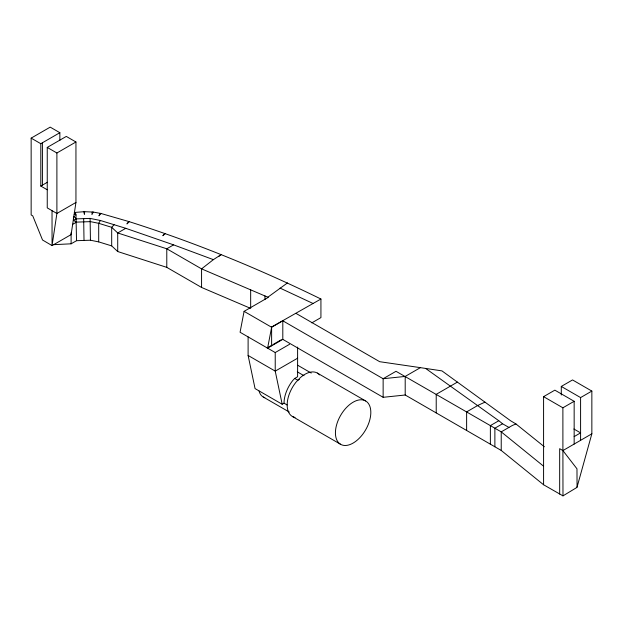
<?xml version="1.0" encoding="UTF-8"?>
<svg xmlns="http://www.w3.org/2000/svg" width="623" height="623" viewBox="0 0 623 623"><rect width="100%" height="100%" fill="white"/><g stroke="black" fill="none" stroke-linecap="round" stroke-linejoin="round"><path stroke-width="0.93" d="M250.664 308.393L250.664 289.812M264.962 299.624L264.962 295.902M271.62 345.827L271.62 327.254L282.803 320.798L383.137 378.729L405.199 376.424L420.408 367.648L441.948 370.887L510.673 420.813L515.969 423.967L544.346 446.761M311.796 322.87L320.931 317.598L320.931 299.024C258.981 268.692 194.921 242.534 129.163 221.648L100.973 213.487L93.271 212.077L84.697 211.695L84.409 214.32L83.786 211.719L75.367 212.396L74.277 212.63L75.99 214.997L76.52 240.696L71.115 243.811L53.679 244.668L52.059 245.602L42.535 240.003L32.754 215.877L31.15 214.951L31.15 138.127L50.206 127.131L59.855 132.707L59.855 140.409M92.212 211.968L91.931 214.592L93.271 212.077M75.944 202.459L56.895 213.463L47.247 207.887L47.247 147.417L66.295 136.421L75.944 141.989L75.944 202.459L71.115 234.598L53.679 244.668M297.607 347.066L297.607 376.767L294.679 378.457L292.88 380.365A25.029 14.446 -60 0 0 284.026 403.167L282.18 404.249L275.226 371.121L275.226 352.556L240.065 332.254L244.084 311.352L268.287 297.381L201.572 268.871L166.785 248.787L117.716 232.963L111.688 227.317L98.699 223.307L90.436 221.632L76.52 222.123L72.665 224.35M271.332 345.524L267.181 347.914L267.602 348.156L271.62 327.254L244.084 311.352M561.284 395.029L561.284 386.439L572.545 379.937L591.85 391.08L591.85 433.81L576.976 487.396L562.982 495.869L543.583 484.764L501.227 450.452L405.199 395.005L383.137 397.31L282.803 339.379L267.602 348.156M100.28 213.331L98.932 215.838L100.973 213.487M221.282 254.534L213.378 259.643L173.591 244.862L125.76 228.314L100.412 220.487L98.699 223.307L98.699 241.888L111.688 245.89L117.716 251.536L166.785 267.368L201.572 287.452L249.776 308.011M128.953 221.578L126.913 223.93L129.163 221.648M114.102 224.716L111.688 227.317L111.688 245.89M165.079 233.446L162.829 235.728L165.305 233.524M218.58 256.637L221.056 254.441M213.378 259.643L201.572 268.871L201.572 287.452M267.906 297.163L287.483 282.904M562.982 495.869L562.904 450.577L591.85 433.81M47.247 189.774L40.799 186.059L40.799 143.703L59.855 132.707M47.247 147.417L56.895 152.993L75.944 141.989M40.799 186.059L47.403 182.251M125.76 228.314L117.716 232.963L117.716 251.536M173.591 244.862L166.785 248.787L166.785 267.368M271.41 327.13L320.931 299.024M272.983 344.566L281.277 339.776M275.226 352.556L289.563 344.278M297.607 358.202L275.226 371.121L248.11 355.46L248.11 336.903M299.383 379.368L297.817 380.271L294.679 378.457M457.391 382.109L436.217 394.336L436.217 412.917M508.929 427.433L502.574 423.765L498.805 420.735L490.371 425.602L490.371 444.183M543.583 484.764L543.583 396.656L554.844 390.154L574.157 401.298L574.165 444.074M502.574 423.765L494.88 428.211L494.88 446.784M543.583 396.656L562.888 407.8L574.157 401.298M561.284 386.439L580.589 397.583L591.85 391.08M574.157 436.598L580.589 432.884L573.876 429.006M73.428 216.508L73.428 220.34L76.061 218.891L90.101 218.4L100.412 220.487M484.974 402.147L477.88 405.402L466.627 411.896L466.627 430.47M515.969 423.967L512.27 425.501L501.227 431.871L396.01 371.3L383.137 378.729L383.137 397.31M76.52 240.696L90.436 240.213L98.699 241.888M83.786 211.719L84.697 211.695M420.408 367.648L379.687 361.698L296.026 313.4M74.184 214.367L75.99 214.997L75.367 212.396M280.046 288.091L313.135 303.526M31.15 138.127L40.799 143.703M73.428 220.34L76.52 222.123M317.38 373.091L365.639 400.955A25.029 14.446 -60 0 1 357.711 439.721A25.029 14.446 -60 0 1 336.031 427.207A25.029 14.446 -60 0 1 365.639 400.955M297.778 365.296L311.227 373.06M284.026 403.167L287.164 404.981M282.18 404.249L255.056 388.588L248.11 355.46M263.225 396.999L289.282 412.037M292.351 416.437L340.617 444.3M297.296 371.83L304.024 375.716M577.062 487.077L576.976 468.815L562.904 450.577L559.672 448.669L559.672 494.055M425.61 368.427L498.805 420.735M543.583 466.191L501.227 431.871L501.227 450.452M73.958 216.212L76.061 218.891M90.101 218.4L90.436 240.213M83.669 218.626L84.012 240.439M562.888 407.8L562.904 450.577M52.028 210.699L52.059 245.602L56.895 213.463L56.895 152.993M580.589 397.583L580.589 440.313M405.199 376.424L405.199 395.005M282.803 320.798L282.803 339.379M71.115 232.729L71.115 243.811M42.419 142.776L42.419 185.132M319.583 374.914A25.029 14.446 -60 0 0 300.286 377.67L296.018 382.172A25.029 14.446 -60 0 0 295.037 417.433M264.806 397.684A22.755 13.138 -60 0 1 259.067 391.073"/></g></svg>
